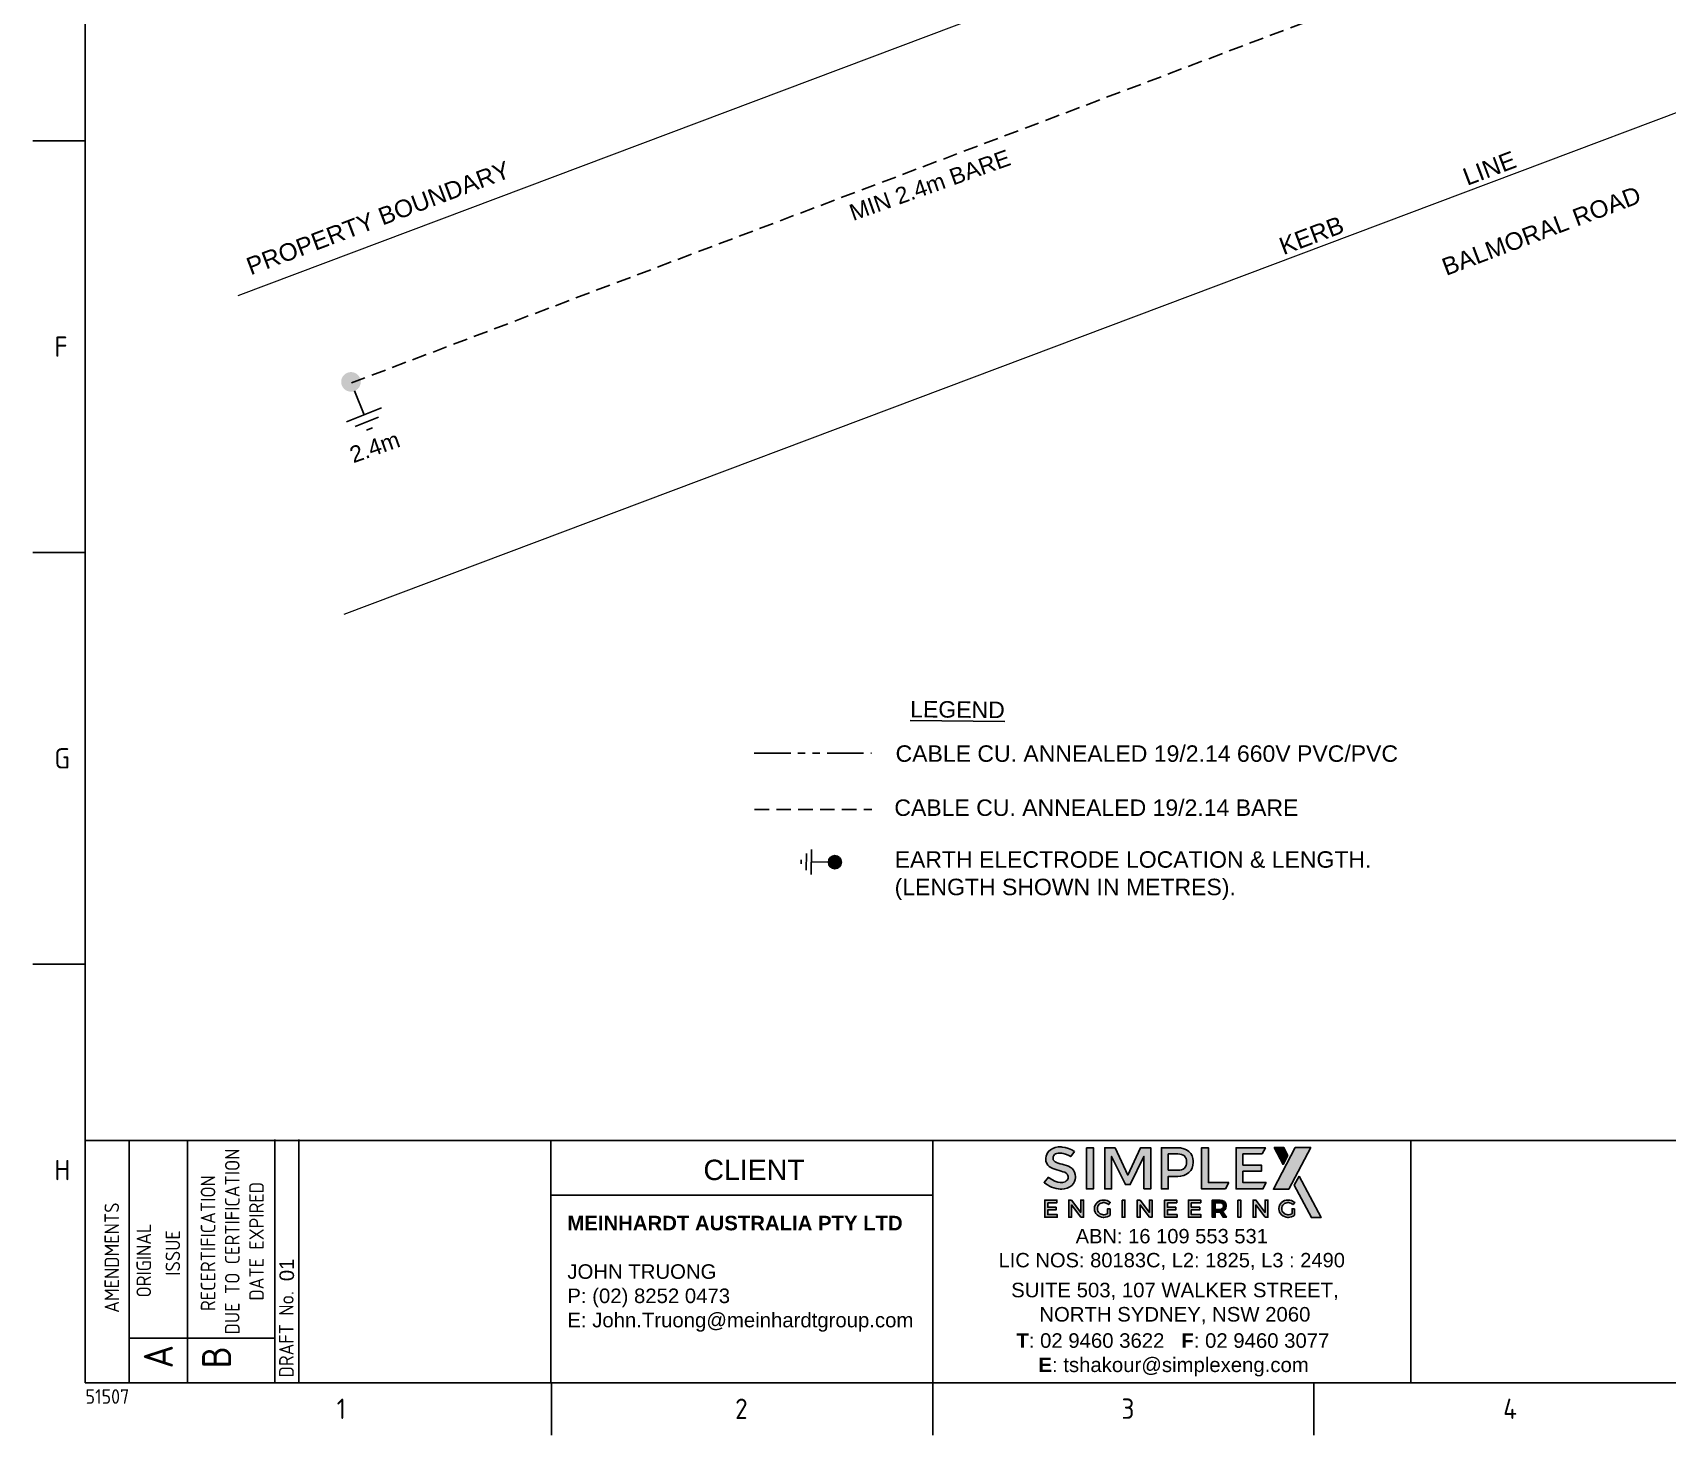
# Paper-space layout 'SHEET 3' of a CAD drawing. Header units: metres, sheet in millimetres. Extents: x -9 to 825, y -5 to 581.
# Drawn here: x -8.7 to 272.1, y -5.3 to 235.7 of the extents above; entities that cross this region are included whole.
import ezdxf
from ezdxf.enums import TextEntityAlignment as Align

# ---------------------------------------------------------------- set-up
doc = ezdxf.new("R2010")
doc.units = ezdxf.units.M
for name, pattern in [('CENTER2', [1.125, 0.75, -0.125, 0.125, -0.125]), ('DASHED', [0.75, 0.5, -0.25]), ('PHANTOM2', [1.25, 0.625, -0.125, 0.125, -0.125, 0.125, -0.125])]:
    doc.linetypes.add(name, pattern=pattern)
doc.layers.get('0').update_dxf_attribs({"color": 6})
doc.layers.add('_User Miscellaneous1', color=7, linetype='Continuous')
doc.layers.add('Notes', color=7, linetype='Continuous')
doc.styles.add('ARIAL', font='arial.ttf', dxfattribs={"height": 2})
doc.styles.add('iecISOCP', font='isocp.shx')
doc.styles.add('MANIKA', font='times.ttf', dxfattribs={"height": 2})
doc.styles.get("Standard").update_dxf_attribs({"font": 'arial.ttf'})

# ---------------------------------------------------------------- blocks, each defined once
blk = doc.blocks.new('m4')
at = {"layer": 'Notes', "color": 7, "linetype": 'Continuous'}
for points in [[(0, -1.95), (0, 0)], [(-1.43, -1.95), (1.43, -1.95)], [(-0.95, -2.52), (0.95, -2.52)], [(-0.24, -3.09), (0.24, -3.09)]]:
    blk.add_lwpolyline(points, dxfattribs=at)
blk = doc.blocks.new('A$C741E250E')
h = blk.add_hatch(color=256)
h.dxf.hatch_style = 1
h.paths.add_polyline_path([(43.03, 1.51), (43.03, 0.43), (42.97, 0.38), (42.78, 0.27), (42.5, 0.15), (42.2, 0.07), (41.97, 0.04), (41.89, 0.04), (41.81, 0.04), (41.57, 0.07), (41.28, 0.16), (41.02, 0.29), (40.79, 0.47), (40.6, 0.69), (40.46, 0.95), (40.37, 1.23), (40.34, 1.46), (40.34, 1.54), (40.34, 1.61), (40.37, 1.84), (40.46, 2.12), (40.6, 2.38), (40.79, 2.59), (41.03, 2.77), (41.3, 2.91), (41.59, 2.99), (41.84, 3.02), (41.92, 3.02), (42, 3.02), (42.23, 2.99), (42.53, 2.91), (42.81, 2.78), (42.99, 2.66), (43.05, 2.61), (42.77, 2.24), (42.73, 2.28), (42.58, 2.38), (42.37, 2.49), (42.15, 2.56), (41.98, 2.58), (41.92, 2.58), (41.86, 2.58), (41.7, 2.56), (41.5, 2.5), (41.31, 2.4), (41.16, 2.28), (41.03, 2.12), (40.93, 1.95), (40.87, 1.75), (40.85, 1.59), (40.85, 1.54), (40.85, 1.48), (40.87, 1.32), (40.93, 1.12), (41.03, 0.95), (41.16, 0.79), (41.32, 0.67), (41.5, 0.57), (41.7, 0.51), (41.87, 0.49), (41.92, 0.49), (42.01, 0.49), (42.26, 0.54), (42.55, 0.66), (42.6, 0.69), (42.6, 1.51)])
h.paths.add_polyline_path([(37.97, 0.06), (36.4, 2.18), (36.4, 0.06), (35.91, 0.06), (35.91, 3.01), (36.39, 3.01), (37.97, 0.89), (37.97, 3.01), (38.46, 3.01), (38.46, 0.06)])
h.paths.add_polyline_path([(33.29, 3.01), (33.79, 3.01), (33.79, 0.06), (33.29, 0.06)])
h.paths.add_polyline_path([(25.29, 2.56), (25.29, 1.77), (26.73, 1.77), (26.73, 1.32), (25.29, 1.32), (25.29, 0.51), (26.95, 0.51), (26.95, 0.06), (24.79, 0.06), (24.79, 3.01), (26.9, 3.01), (26.9, 2.56)])
h.paths.add_polyline_path([(21.18, 2.56), (21.18, 1.77), (22.62, 1.77), (22.62, 1.32), (21.18, 1.32), (21.18, 0.51), (22.84, 0.51), (22.84, 0.06), (20.69, 0.06), (20.69, 3.01), (22.79, 3.01), (22.79, 2.56)])
h.paths.add_polyline_path([(18.08, 0.06), (16.51, 2.18), (16.51, 0.06), (16.01, 0.06), (16.01, 3.01), (16.5, 3.01), (18.08, 0.89), (18.08, 3.01), (18.56, 3.01), (18.56, 0.06)])
h.paths.add_polyline_path([(13.39, 3.01), (13.89, 3.01), (13.89, 0.06), (13.39, 0.06)])
h.paths.add_polyline_path([(11.34, 1.51), (11.34, 0.43), (11.29, 0.38), (11.1, 0.27), (10.81, 0.15), (10.51, 0.07), (10.28, 0.04), (10.2, 0.04), (10.12, 0.04), (9.88, 0.07), (9.59, 0.16), (9.33, 0.29), (9.1, 0.47), (8.91, 0.69), (8.77, 0.95), (8.68, 1.23), (8.65, 1.46), (8.65, 1.54), (8.65, 1.61), (8.68, 1.84), (8.77, 2.12), (8.92, 2.38), (9.11, 2.59), (9.34, 2.77), (9.61, 2.91), (9.9, 2.99), (10.15, 3.02), (10.23, 3.02), (10.31, 3.02), (10.54, 2.99), (10.84, 2.91), (11.12, 2.78), (11.31, 2.66), (11.36, 2.61), (11.08, 2.24), (11.04, 2.28), (10.89, 2.38), (10.68, 2.49), (10.46, 2.56), (10.29, 2.58), (10.23, 2.58), (10.17, 2.58), (10.01, 2.56), (9.81, 2.5), (9.62, 2.4), (9.47, 2.28), (9.34, 2.12), (9.24, 1.95), (9.18, 1.75), (9.16, 1.59), (9.16, 1.54), (9.16, 1.48), (9.18, 1.32), (9.24, 1.12), (9.34, 0.95), (9.47, 0.79), (9.63, 0.67), (9.81, 0.57), (10.01, 0.51), (10.18, 0.49), (10.23, 0.49), (10.32, 0.49), (10.57, 0.54), (10.86, 0.66), (10.91, 0.69), (10.91, 1.51)])
h.paths.add_polyline_path([(6.28, 0.06), (4.71, 2.18), (4.71, 0.06), (4.22, 0.06), (4.22, 3.01), (4.7, 3.01), (6.28, 0.89), (6.28, 3.01), (6.77, 3.01), (6.77, 0.06)])
h.paths.add_polyline_path([(0.61, 2.56), (0.61, 1.77), (2.05, 1.77), (2.05, 1.32), (0.61, 1.32), (0.61, 0.51), (2.26, 0.51), (2.26, 0.06), (0.11, 0.06), (0.11, 3.01), (2.21, 3.01), (2.21, 2.56)])
h.paths.add_polyline_path([(17.16, 4.94), (17.15, 10.5), (14.79, 5.67), (13.96, 5.67), (11.6, 10.5), (11.6, 4.94), (10.41, 4.94), (10.41, 12), (12.19, 12), (14.38, 7.31), (16.56, 12), (18.33, 12), (18.33, 4.94)])
h.paths.add_polyline_path([(7.28, 12), (8.47, 12), (8.47, 4.94), (7.28, 4.94)])
h.paths.add_polyline_path([(5.2, 11.34), (4.58, 10.49), (4.46, 10.55), (4.12, 10.73), (3.69, 10.91), (3.29, 11.03), (3.01, 11.09), (2.91, 11.09), (2.85, 11.09), (2.65, 11.09), (2.4, 11.07), (2.17, 11.02), (1.96, 10.94), (1.78, 10.83), (1.65, 10.67), (1.56, 10.46), (1.53, 10.27), (1.53, 10.21), (1.53, 10.15), (1.58, 9.95), (1.7, 9.74), (1.89, 9.58), (2.14, 9.45), (2.43, 9.34), (2.76, 9.25), (3.1, 9.16), (3.47, 9.06), (3.83, 8.95), (4.18, 8.81), (4.5, 8.64), (4.8, 8.43), (5.04, 8.16), (5.23, 7.83), (5.36, 7.42), (5.4, 7.06), (5.4, 6.93), (5.4, 6.84), (5.36, 6.56), (5.24, 6.19), (5.04, 5.85), (4.76, 5.54), (4.4, 5.28), (3.97, 5.07), (3.46, 4.94), (3.02, 4.89), (2.87, 4.89), (2.77, 4.89), (2.46, 4.92), (2.05, 4.99), (1.66, 5.1), (1.28, 5.25), (0.92, 5.42), (0.58, 5.62), (0.28, 5.83), (0.07, 6), (0, 6.05), (0.74, 6.94), (0.89, 6.84), (1.34, 6.53), (1.84, 6.24), (2.33, 6.07), (2.75, 6.02), (2.89, 6.02), (2.96, 6.02), (3.17, 6.03), (3.41, 6.09), (3.62, 6.17), (3.8, 6.29), (3.94, 6.43), (4.05, 6.59), (4.12, 6.78), (4.14, 6.92), (4.14, 6.97), (4.14, 7.04), (4.09, 7.24), (3.97, 7.46), (3.78, 7.63), (3.53, 7.78), (3.24, 7.89), (2.92, 8), (2.57, 8.09), (2.21, 8.19), (1.85, 8.3), (1.5, 8.43), (1.17, 8.58), (0.88, 8.78), (0.64, 9.02), (0.44, 9.31), (0.32, 9.67), (0.28, 9.99), (0.28, 10.09), (0.28, 10.21), (0.34, 10.58), (0.5, 11.01), (0.75, 11.37), (1.08, 11.67), (1.47, 11.9), (1.92, 12.05), (2.41, 12.14), (2.79, 12.15), (2.92, 12.14), (3.09, 12.13), (3.59, 12.06), (4.19, 11.89), (4.74, 11.65), (5.1, 11.43)])
h.paths.add_polyline_path([(34.16, 10.93), (34.16, 9.03), (37.34, 9.03), (37.34, 7.95), (34.16, 7.95), (34.16, 6.01), (38.14, 6.01), (37.58, 4.94), (32.97, 4.94), (32.97, 12), (38.02, 12), (37.46, 10.93)])
h.paths.add_polyline_path([(31.72, 6.02), (31.16, 4.94), (27.05, 4.94), (27.05, 12), (28.24, 12), (28.24, 6.02)])
h = blk.add_hatch(color=256)
h.dxf.hatch_style = 1
h.paths.add_polyline_path([(21.33, 8.14), (22.91, 8.14), (23, 8.14), (23.29, 8.16), (23.61, 8.22), (23.88, 8.33), (24.1, 8.49), (24.26, 8.69), (24.38, 8.93), (24.45, 9.22), (24.47, 9.48), (24.47, 9.56), (24.47, 9.64), (24.45, 9.89), (24.38, 10.17), (24.26, 10.4), (24.1, 10.6), (23.88, 10.74), (23.61, 10.85), (23.29, 10.91), (23, 10.93), (22.91, 10.93), (21.33, 10.93)], flags=16)
h.paths.add_polyline_path([(22.82, 12), (22.97, 12), (23.45, 11.96), (24, 11.84), (24.48, 11.65), (24.88, 11.37), (25.2, 11.03), (25.43, 10.62), (25.57, 10.14), (25.61, 9.73), (25.61, 9.59), (25.61, 9.45), (25.57, 9.02), (25.43, 8.52), (25.2, 8.09), (24.88, 7.73), (24.48, 7.44), (24, 7.24), (23.45, 7.11), (22.97, 7.07), (22.82, 7.07), (21.33, 7.07), (21.33, 4.94), (20.14, 4.94), (20.14, 12)])
at = {"true_color": 0x0066cc}
h = blk.add_hatch(color=152, dxfattribs=at)
h.dxf.hatch_style = 1
h.paths.add_polyline_path([(42.04, 4.88), (39.39, 4.88), (43.16, 12.02), (45.82, 12.02)])
at = {"true_color": 0x66cc00}
h = blk.add_hatch(color=72, dxfattribs=at)
h.dxf.hatch_style = 1
h.paths.add_polyline_path([(41.9, 10.69), (41.19, 12.02), (39.53, 12.02), (41.07, 9.13)])
at = {"true_color": 0x0099cc}
h = blk.add_hatch(color=142, dxfattribs=at)
h.dxf.hatch_style = 1
h.paths.add_polyline_path([(43.8, 7.13), (42.97, 5.57), (45.94, 0), (47.6, 0)])
h = blk.add_hatch(color=256)
h.dxf.hatch_style = 1
h.paths.add_polyline_path([(30.23, 0.96), (30.22, 0.95), (30.13, 0.95), (30.1, 0.95), (29.4, 0.95), (29.4, 0.06), (28.9, 0.06), (28.9, 3.01), (30.1, 3.01), (30.22, 3.01), (30.6, 2.94), (30.97, 2.75), (31.2, 2.43), (31.28, 2.11), (31.28, 2), (31.28, 1.92), (31.24, 1.68), (31.12, 1.41), (30.93, 1.2), (30.74, 1.08), (30.67, 1.05), (31.33, 0.06), (30.77, 0.06)])
h.paths.add_polyline_path([(30.1, 1.4), (30.17, 1.4), (30.4, 1.43), (30.62, 1.54), (30.76, 1.73), (30.81, 1.93), (30.81, 1.99), (30.81, 2.05), (30.76, 2.24), (30.62, 2.42), (30.4, 2.53), (30.17, 2.56), (30.1, 2.56), (29.4, 2.56), (29.4, 1.4)], flags=16)
at = {"color": 250}
for points in [[(5.2, 11.34), (4.58, 10.49), (4.46, 10.55), (4.12, 10.73), (3.69, 10.91), (3.29, 11.03), (3.01, 11.09), (2.91, 11.09), (2.85, 11.09), (2.65, 11.09), (2.4, 11.07), (2.17, 11.02), (1.96, 10.94), (1.78, 10.83), (1.65, 10.67), (1.56, 10.46), (1.53, 10.27), (1.53, 10.21), (1.53, 10.15), (1.58, 9.95), (1.7, 9.74), (1.89, 9.58), (2.14, 9.45), (2.43, 9.34), (2.76, 9.25), (3.1, 9.16), (3.47, 9.06), (3.83, 8.95), (4.18, 8.81), (4.5, 8.64), (4.8, 8.43), (5.04, 8.16), (5.23, 7.83), (5.36, 7.42), (5.4, 7.06), (5.4, 6.93), (5.4, 6.84), (5.36, 6.56), (5.24, 6.19), (5.04, 5.85), (4.76, 5.54), (4.4, 5.28), (3.97, 5.07), (3.46, 4.94), (3.02, 4.89), (2.87, 4.89), (2.77, 4.89), (2.46, 4.92), (2.05, 4.99), (1.66, 5.1), (1.28, 5.25), (0.92, 5.42), (0.58, 5.62), (0.28, 5.83), (0.07, 6), (0, 6.05), (0.74, 6.94), (0.89, 6.84), (1.34, 6.53), (1.84, 6.24), (2.33, 6.07), (2.75, 6.02), (2.89, 6.02), (2.96, 6.02), (3.17, 6.03), (3.41, 6.09), (3.62, 6.17), (3.8, 6.29), (3.94, 6.43), (4.05, 6.59), (4.12, 6.78), (4.14, 6.92), (4.14, 6.97), (4.14, 7.04), (4.09, 7.24), (3.97, 7.46), (3.78, 7.63), (3.53, 7.78), (3.24, 7.89), (2.92, 8), (2.57, 8.09), (2.21, 8.19), (1.85, 8.3), (1.5, 8.43), (1.17, 8.58), (0.88, 8.78), (0.64, 9.02), (0.44, 9.31), (0.32, 9.67), (0.28, 9.99), (0.28, 10.09), (0.28, 10.21), (0.34, 10.58), (0.5, 11.01), (0.75, 11.37), (1.08, 11.67), (1.47, 11.9), (1.92, 12.05), (2.41, 12.14), (2.79, 12.15), (2.92, 12.14), (3.09, 12.13), (3.59, 12.06), (4.19, 11.89), (4.74, 11.65), (5.1, 11.43), (5.2, 11.34)], [(7.28, 12), (8.47, 12), (8.47, 4.94), (7.28, 4.94), (7.28, 12)], [(17.16, 4.94), (17.15, 10.5), (14.79, 5.67), (13.96, 5.67), (11.6, 10.5), (11.6, 4.94), (10.41, 4.94), (10.41, 12), (12.19, 12), (14.38, 7.31), (16.56, 12), (18.33, 12), (18.33, 4.94), (17.16, 4.94)], [(22.82, 12), (22.97, 12), (23.45, 11.96), (24, 11.84), (24.48, 11.65), (24.88, 11.37), (25.2, 11.03), (25.43, 10.62), (25.57, 10.14), (25.61, 9.73), (25.61, 9.59), (25.61, 9.45), (25.57, 9.02), (25.43, 8.52), (25.2, 8.09), (24.88, 7.73), (24.48, 7.44), (24, 7.24), (23.45, 7.11), (22.97, 7.07), (22.82, 7.07), (21.33, 7.07), (21.33, 4.94), (20.14, 4.94), (20.14, 12), (22.82, 12)], [(31.72, 6.02), (31.16, 4.94), (27.05, 4.94), (27.05, 12), (28.24, 12), (28.24, 6.02), (31.72, 6.02)], [(34.16, 10.93), (34.16, 9.03), (37.34, 9.03), (37.34, 7.95), (34.16, 7.95), (34.16, 6.01), (38.14, 6.01), (37.58, 4.94), (32.97, 4.94), (32.97, 12), (38.02, 12), (37.46, 10.93), (34.16, 10.93)], [(21.33, 8.14), (22.91, 8.14), (23, 8.14), (23.29, 8.16), (23.61, 8.22), (23.88, 8.33), (24.1, 8.49), (24.26, 8.69), (24.38, 8.93), (24.45, 9.22), (24.47, 9.48), (24.47, 9.56), (24.47, 9.64), (24.45, 9.89), (24.38, 10.17), (24.26, 10.4), (24.1, 10.6), (23.88, 10.74), (23.61, 10.85), (23.29, 10.91), (23, 10.93), (22.91, 10.93), (21.33, 10.93), (21.33, 8.14)], [(0.61, 2.56), (0.61, 1.77), (2.05, 1.77), (2.05, 1.32), (0.61, 1.32), (0.61, 0.51), (2.26, 0.51), (2.26, 0.06), (0.11, 0.06), (0.11, 3.01), (2.21, 3.01), (2.21, 2.56), (0.61, 2.56)], [(6.28, 0.06), (4.71, 2.18), (4.71, 0.06), (4.22, 0.06), (4.22, 3.01), (4.7, 3.01), (6.28, 0.89), (6.28, 3.01), (6.77, 3.01), (6.77, 0.06), (6.28, 0.06)], [(11.34, 1.51), (11.34, 0.43), (11.29, 0.38), (11.1, 0.27), (10.81, 0.15), (10.51, 0.07), (10.28, 0.04), (10.2, 0.04), (10.12, 0.04), (9.88, 0.07), (9.59, 0.16), (9.33, 0.29), (9.1, 0.47), (8.91, 0.69), (8.77, 0.95), (8.68, 1.23), (8.65, 1.46), (8.65, 1.54), (8.65, 1.61), (8.68, 1.84), (8.77, 2.12), (8.92, 2.38), (9.11, 2.59), (9.34, 2.77), (9.61, 2.91), (9.9, 2.99), (10.15, 3.02), (10.23, 3.02), (10.31, 3.02), (10.54, 2.99), (10.84, 2.91), (11.12, 2.78), (11.31, 2.66), (11.36, 2.61), (11.08, 2.24), (11.04, 2.28), (10.89, 2.38), (10.68, 2.49), (10.46, 2.56), (10.29, 2.58), (10.23, 2.58), (10.17, 2.58), (10.01, 2.56), (9.81, 2.5), (9.62, 2.4), (9.47, 2.28), (9.34, 2.12), (9.24, 1.95), (9.18, 1.75), (9.16, 1.59), (9.16, 1.54), (9.16, 1.48), (9.18, 1.32), (9.24, 1.12), (9.34, 0.95), (9.47, 0.79), (9.63, 0.67), (9.81, 0.57), (10.01, 0.51), (10.18, 0.49), (10.23, 0.49), (10.32, 0.49), (10.57, 0.54), (10.86, 0.66), (10.91, 0.69), (10.91, 1.51), (11.34, 1.51)], [(13.39, 3.01), (13.89, 3.01), (13.89, 0.06), (13.39, 0.06), (13.39, 3.01)], [(18.08, 0.06), (16.51, 2.18), (16.51, 0.06), (16.01, 0.06), (16.01, 3.01), (16.5, 3.01), (18.08, 0.89), (18.08, 3.01), (18.56, 3.01), (18.56, 0.06), (18.08, 0.06)], [(21.18, 2.56), (21.18, 1.77), (22.62, 1.77), (22.62, 1.32), (21.18, 1.32), (21.18, 0.51), (22.84, 0.51), (22.84, 0.06), (20.69, 0.06), (20.69, 3.01), (22.79, 3.01), (22.79, 2.56), (21.18, 2.56)], [(25.29, 2.56), (25.29, 1.77), (26.73, 1.77), (26.73, 1.32), (25.29, 1.32), (25.29, 0.51), (26.95, 0.51), (26.95, 0.06), (24.79, 0.06), (24.79, 3.01), (26.9, 3.01), (26.9, 2.56), (25.29, 2.56)], [(30.23, 0.96), (30.22, 0.95), (30.13, 0.95), (30.1, 0.95), (29.4, 0.95), (29.4, 0.06), (28.9, 0.06), (28.9, 3.01), (30.1, 3.01), (30.22, 3.01), (30.6, 2.94), (30.97, 2.75), (31.2, 2.43), (31.28, 2.11), (31.28, 2), (31.28, 1.92), (31.24, 1.68), (31.12, 1.41), (30.93, 1.2), (30.74, 1.08), (30.67, 1.05), (31.33, 0.06), (30.77, 0.06), (30.23, 0.96)], [(33.29, 3.01), (33.79, 3.01), (33.79, 0.06), (33.29, 0.06), (33.29, 3.01)], [(37.97, 0.06), (36.4, 2.18), (36.4, 0.06), (35.91, 0.06), (35.91, 3.01), (36.39, 3.01), (37.97, 0.89), (37.97, 3.01), (38.46, 3.01), (38.46, 0.06), (37.97, 0.06)], [(43.03, 1.51), (43.03, 0.43), (42.97, 0.38), (42.78, 0.27), (42.5, 0.15), (42.2, 0.07), (41.97, 0.04), (41.89, 0.04), (41.81, 0.04), (41.57, 0.07), (41.28, 0.16), (41.02, 0.29), (40.79, 0.47), (40.6, 0.69), (40.46, 0.95), (40.37, 1.23), (40.34, 1.46), (40.34, 1.54), (40.34, 1.61), (40.37, 1.84), (40.46, 2.12), (40.6, 2.38), (40.79, 2.59), (41.03, 2.77), (41.3, 2.91), (41.59, 2.99), (41.84, 3.02), (41.92, 3.02), (42, 3.02), (42.23, 2.99), (42.53, 2.91), (42.81, 2.78), (42.99, 2.66), (43.05, 2.61), (42.77, 2.24), (42.73, 2.28), (42.58, 2.38), (42.37, 2.49), (42.15, 2.56), (41.98, 2.58), (41.92, 2.58), (41.86, 2.58), (41.7, 2.56), (41.5, 2.5), (41.31, 2.4), (41.16, 2.28), (41.03, 2.12), (40.93, 1.95), (40.87, 1.75), (40.85, 1.59), (40.85, 1.54), (40.85, 1.48), (40.87, 1.32), (40.93, 1.12), (41.03, 0.95), (41.16, 0.79), (41.32, 0.67), (41.5, 0.57), (41.7, 0.51), (41.87, 0.49), (41.92, 0.49), (42.01, 0.49), (42.26, 0.54), (42.55, 0.66), (42.6, 0.69), (42.6, 1.51), (43.03, 1.51)], [(30.1, 1.4), (30.17, 1.4), (30.4, 1.43), (30.62, 1.54), (30.76, 1.73), (30.81, 1.93), (30.81, 1.99), (30.81, 2.05), (30.76, 2.24), (30.62, 2.42), (30.4, 2.53), (30.17, 2.56), (30.1, 2.56), (29.4, 2.56), (29.4, 1.4), (30.1, 1.4)]]:
    blk.add_lwpolyline(points, close=True, dxfattribs=at)
at = {"color": 152}
blk.add_lwpolyline([(42.04, 4.88), (39.39, 4.88), (43.16, 12.02), (45.82, 12.02), (42.04, 4.88)], close=True, dxfattribs=at)
at = {"color": 72}
blk.add_lwpolyline([(41.9, 10.69), (41.19, 12.02), (39.53, 12.02), (41.07, 9.13), (41.9, 10.69)], close=True, dxfattribs=at)
at = {"color": 142}
blk.add_lwpolyline([(43.8, 7.13), (42.97, 5.57), (45.94, 0), (47.6, 0), (43.8, 7.13)], close=True, dxfattribs=at)
blk = doc.blocks.new('A1_FRAME_TITLE')
at = {"layer": '_User Miscellaneous1', "linetype": 'Continuous'}
for p, q in [((9, 574.39), (9, 5.97)), ((9, 219.43), (0, 219.43)), ((9, 148.68), (0, 148.68)), ((9, 77.93), (0, 77.93)), ((41.59, 6.14), (41.59, 47.79)), ((45.74, 6.15), (45.74, 47.79)), ((16.59, 5.97), (16.59, 47.62)), ((26.59, 5.97), (26.59, 47.62)), ((16.59, 13.69), (41.59, 13.69)), ((89.14, -3.03), (89.14, 5.97)), ((154.65, -3.03), (154.65, 5.97)), ((220.16, -3.03), (220.16, 5.97))]:
    blk.add_line(p, q, dxfattribs=at)
at = {"layer": '_User Miscellaneous1', "linetype": 'ByBlock', "lineweight": -3}
for p, q in [((236.79, 47.77), (236.79, 6.13)), ((89.02, 47.62), (89.02, 5.97)), ((154.65, 47.62), (154.65, 5.97)), ((89.02, 38.26), (154.65, 38.26))]:
    blk.add_line(p, q, dxfattribs=at)
at = {"layer": '_User Miscellaneous1', "linetype": 'Continuous', "flags": 128}
for points in [[(9, 47.62), (123.8, 47.62)], [(123.8, 47.62), (824.37, 47.62)], [(9, 5.97), (123.8, 5.97)], [(123.8, 5.97), (824.37, 5.97)]]:
    blk.add_lwpolyline(points, dxfattribs=at)
at = {"layer": '_User Miscellaneous1'}
blk.add_blockref('A$C741E250E', (173.79, 34.39), dxfattribs=at)
at = {"layer": '_User Miscellaneous1', "style": 'iecISOCP'}
for s, p in [('F', (3.74, 182.31)), ('G', (3.74, 111.56)), ('H', (3.74, 40.81)), ('1', (52.24, -0.22)), ('2', (120.7, -0.22)), ('3', (187.09, -0.2)), ('4', (252.67, -0.22))]:
    blk.add_text(s, height=3.5, dxfattribs=at).set_placement(p)
for s, height, p in [('AMENDMENTS', 2.5, (14.84, 18.02)), ('ORIGINAL', 2.5, (20.34, 20.65)), ('ISSUE', 2.5, (25.34, 24.4)), ('DRAFT No.', 2.5, (44.84, 6.91)), ('A', 5, (24.09, 8.47)), ('B', 5, (34.09, 8.47))]:
    blk.add_text(s, height=height, rotation=90, dxfattribs=at).set_placement(p)
at = {"layer": '_User Miscellaneous1', "insert": (28.88, 14.12), "char_height": 2.5, "attachment_point": 1, "rotation": 90, "style": 'iecISOCP'}
blk.add_mtext_dynamic_manual_height_columns('\\pi4.2;RECERTIFICATION \\P\\pi0.2;DUE TO CERTIFICATION \\P\\pi6.0038;DATE EXPIRED', width=32.9, gutter_width=161.99, heights=[0], dxfattribs=at)
at = {"layer": '_User Miscellaneous1', "linetype": 'CENTER2', "lineweight": -3, "insert": (115.25, 44.34), "char_height": 3.5, "width": 20.2826, "attachment_point": 1}
blk.add_mtext('CLIENT', dxfattribs=at)
at = {"layer": '_User Miscellaneous1', "insert": (91.87, 34.7), "char_height": 2.5, "width": 62.3086, "attachment_point": 1}
blk.add_mtext('{\\fArial|b1|i0|c0|p34;MEINHARDT AUSTRALIA PTY LTD}\\P\\PJOHN TRUONG \\PP: (02) 8252 0473\\PE: John.Truong@meinhardtgroup.com', dxfattribs=at)
at = {"layer": '_User Miscellaneous1', "color": 0, "ltscale": 0.5, "insert": (195.72, 28.91), "char_height": 1.9778, "width": 64.5633, "attachment_point": 5, "style": 'MANIKA'}
blk.add_mtext('{\\fArial|b0|i0|c0|p34;\\H1.25x;ABN: 16 109 553 531\\PLIC NOS: 80183C, L2: 1825, L3 : 2490}', dxfattribs=at)
at = {"layer": '_User Miscellaneous1', "color": 0, "lineweight": -3, "ltscale": 10, "char_height": 2.5, "width": 67.6603, "attachment_point": 1}
for s, insert in [('\\pi5.92;SUITE 503, 107 WALKER STREET, \\P\\pi10.758;NORTH SYDNEY, NSW 2060', (162.21, 23.19)), ('\\pi7.0532;{\\fArial|b1|i0|c0|p34;T}: 02 9460 3622   {\\fArial|b1|i0|c0|p34;F}: 02 9460 3077\\P\\pi10.848;{\\fArial|b1|i0|c0|p34;E}: tshakour@simplexeng.com', (161.97, 14.51))]:
    blk.add_mtext(s, dxfattribs=dict(at, insert=insert))
at = {"layer": '_User Miscellaneous1', "style": 'iecISOCP', "flags": 8}
blk.add_attdef('VERSION_NO', text='', height=2.5, rotation=90, dxfattribs=at).set_placement((302.04, 43.81), align=Align.MIDDLE_CENTER)
at = {"layer": '_User Miscellaneous1', "style": 'iecISOCP'}
for tag, p in [('CAP_NO', (513.19, 43.46)), ('IE_NUM', (513.05, 37.81)), ('REF_No_1', (335.24, 32.31)), ('REF_1', (362.52, 32.31)), ('GEN_WO', (441.71, 31.76)), ('HV_SWITCH', (513.46, 32.16)), ('REF_No_2', (335.24, 26.31)), ('REF_2', (362.52, 26.31)), ('OH_WO', (441.71, 25.81)), ('UBD_REF', (513.05, 25.83)), ('REF_No_3', (335.24, 20.31)), ('REF_3', (362.52, 20.31)), ('UG_WO', (441.71, 20.05)), ('GIS_MAP_No', (513.05, 20.04)), ('REF_No_4', (335.24, 14.31)), ('REF_4', (362.52, 14.31)), ('SUB_WO', (441.71, 13.81)), ('HV_OP_DIAG', (513.33, 14.2)), ('LGA', (512.95, 7.78)), ('ExportID', (9.08, 2.39))]:
    blk.add_attdef(tag, p, '', height=2.5, dxfattribs=at)
at = {"layer": '_User Miscellaneous1'}
blk.add_attdef('DRAFT_NUM', (44.9, 23.46), '', height=2.5, rotation=90, dxfattribs=at)
at = {"layer": '_User Miscellaneous1', "style": 'iecISOCP'}
for tag, height, p in [('T1', 3.5, (684.37, 39.47)), ('T2', 3.5, (684.37, 34.35)), ('scale', 2.5, (567.76, 33.27)), ('T3', 3.5, (684.37, 28.92)), ('DRAWN', 2.5, (567.76, 24.93)), ('T4', 3.5, (684.37, 23.66)), ('T5', 3.5, (684.37, 18.23)), ('REV', 5, (820.05, 17.1)), ('DATE', 2.5, (567.76, 16.88)), ('T6', 3.5, (684.37, 12.97)), ('DESIGN', 2.5, (605.62, 9.15)), ('CHD', 2.5, (567.76, 8.37))]:
    blk.add_attdef(tag, text='', height=height, dxfattribs=at).set_placement(p, align=Align.CENTER)
blk.add_attdef('NUM', text='', height=7, dxfattribs=at).set_placement((783.16, 17), align=Align.MIDDLE_CENTER)
for tag, p in [('NS', (790.71, 8.12)), ('SHTS', (805.41, 8.12))]:
    blk.add_attdef(tag, text='', height=2.5, dxfattribs=at).set_placement(p, align=Align.MIDDLE)
at = {"layer": '_User Miscellaneous1', "style": 'iecISOCP', "flags": 1}
for tag, p in [('ProjectType', (14.17, -26.8)), ('ProjectNumber', (23.56, -26.82)), ('DrawingNumber', (35.51, -26.8)), ('ProjectDescription', (47.56, -26.83)), ('ExportDate', (60.28, -26.79)), ('ExportUserName', (69.15, -26.8)), ('DesignerCompanyName', (81.48, -26.79)), ('ExportAreaOfInterest', (97.1, -26.81)), ('GIS_SUCCESS', (112, -26.78)), ('CAD_SUCCESS', (121.79, -26.78)), ('DEPOTCODE', (132.11, -26.88)), ('ExportCategories', (140.08, -26.8)), ('Comments', (154.38, -26.88))]:
    blk.add_attdef(tag, p, '', height=1, dxfattribs=at)

psp = doc.layouts.new('SHEET 3')

# ---------------------------------------------------------------- hatches: boundary and pattern name
at = {"layer": '_User Miscellaneous1'}
h = psp.add_hatch(color=256, dxfattribs=at)
edge = h.paths.add_edge_path()
edge.add_arc((45.945, 175.697), 1.683, 21.57213, 381.57213, ccw=False)
h = psp.add_hatch(color=256, dxfattribs=at)
edge = h.paths.add_edge_path()
edge.add_arc((129.102, 93.155), 1.122, -463.29442, -103.29442)

# ---------------------------------------------------------------- linework, layer by layer
at = {"layer": '_User Miscellaneous1', "linetype": 'PHANTOM2', "ltscale": 10}
psp.add_line((115.252, 111.877), (135.378, 111.877), dxfattribs=at)
at = {"layer": '_User Miscellaneous1', "linetype": 'DASHED', "ltscale": 5}
psp.add_line((115.289, 102.233), (135.416, 102.233), dxfattribs=at)
at = {"layer": '_User Miscellaneous1', "lineweight": 0, "flags": 128}
for points in [[(26.552, 190.538), (445.884, 348.48)], [(44.802, 135.802), (481.047, 300.114)]]:
    psp.add_lwpolyline(points, dxfattribs=at)
at = {"layer": '_User Miscellaneous1', "linetype": 'DASHED', "ltscale": 5, "flags": 128}
psp.add_lwpolyline([(46.013, 175.525), (256.394, 255.089)], dxfattribs=at)
at = {"layer": '_User Miscellaneous1'}
psp.add_circle((129.102, 93.155), 1.122, dxfattribs=at)

# ---------------------------------------------------------------- block references
ref = psp.add_blockref('A1_FRAME_TITLE', (-8.744, -2.316), dxfattribs=at)
ref.add_attrib('ExportID', '51507', (0.338, 0.074), dxfattribs={"height": 2.5, "style": 'iecISOCP'})
ref.add_attrib('DRAFT_NUM', '01', (36.159, 21.148), dxfattribs={"height": 2.5, "rotation": 90})
for p, xscale, yscale, zscale, rotation in [((46.564, 174.131), 2.26380653283397, 2.26380653283397, 2.26380653283397, 21.57213214412665), ((127.979, 93.165), 1.509204355222644, 1.509204355222644, 1.509204355222644, 269.4750031806875)]:
    psp.add_blockref('m4', p, dxfattribs=dict(at, xscale=xscale, yscale=yscale, zscale=zscale, rotation=rotation))

# ---------------------------------------------------------------- texts
at = {"layer": '_User Miscellaneous1', "style": 'ARIAL'}
for s, p in [('PROPERTY BOUNDARY', (28.705, 193.998)), ('LINE', (237.734, 209.375)), ('BALMORAL ROAD  ', (234.124, 193.891)), ('KERB', (206.167, 197.458))]:
    psp.add_text(s, height=3, rotation=20.68282, dxfattribs=at).set_placement(p)
for s, height, p in [('MIN 2.4m BARE', 2.82976, (146.165, 207.388)), ('2.4m', 2.8298, (50.776, 162.367))]:
    psp.add_text(s, height=height, rotation=19.55593, dxfattribs=at).set_placement(p, align=Align.BOTTOM_CENTER)
at = {"layer": '_User Miscellaneous1', "insert": (142.046, 120.884), "char_height": 2.82976, "attachment_point": 1, "rotation": 359.475, "style": 'ARIAL'}
psp.add_mtext_dynamic_manual_height_columns('{\\L\\C7;LEGEND}', width=14.20133, gutter_width=1250, heights=[0], dxfattribs=at)
at = {"layer": '_User Miscellaneous1', "char_height": 2.82976, "attachment_point": 1, "style": 'ARIAL'}
for s, width, insert in [('{\\C7;CABLE CU. ANNEALED 19/2.14 660V PVC/PVC}', 88.0437, (139.518, 113.232)), ('{\\C7;CABLE CU. ANNEALED 19/2.14 BARE}', 73.97653, (139.313, 103.934)), ('{\\C7;EARTH ELECTRODE LOCATION & LENGTH.\\P(LENGTH SHOWN IN METRES).}', 83.91034, (139.359, 95.029))]:
    psp.add_mtext_dynamic_manual_height_columns(s, width=width, gutter_width=1250, heights=[0], dxfattribs=dict(at, insert=insert))

doc.saveas('drawing.dxf')
